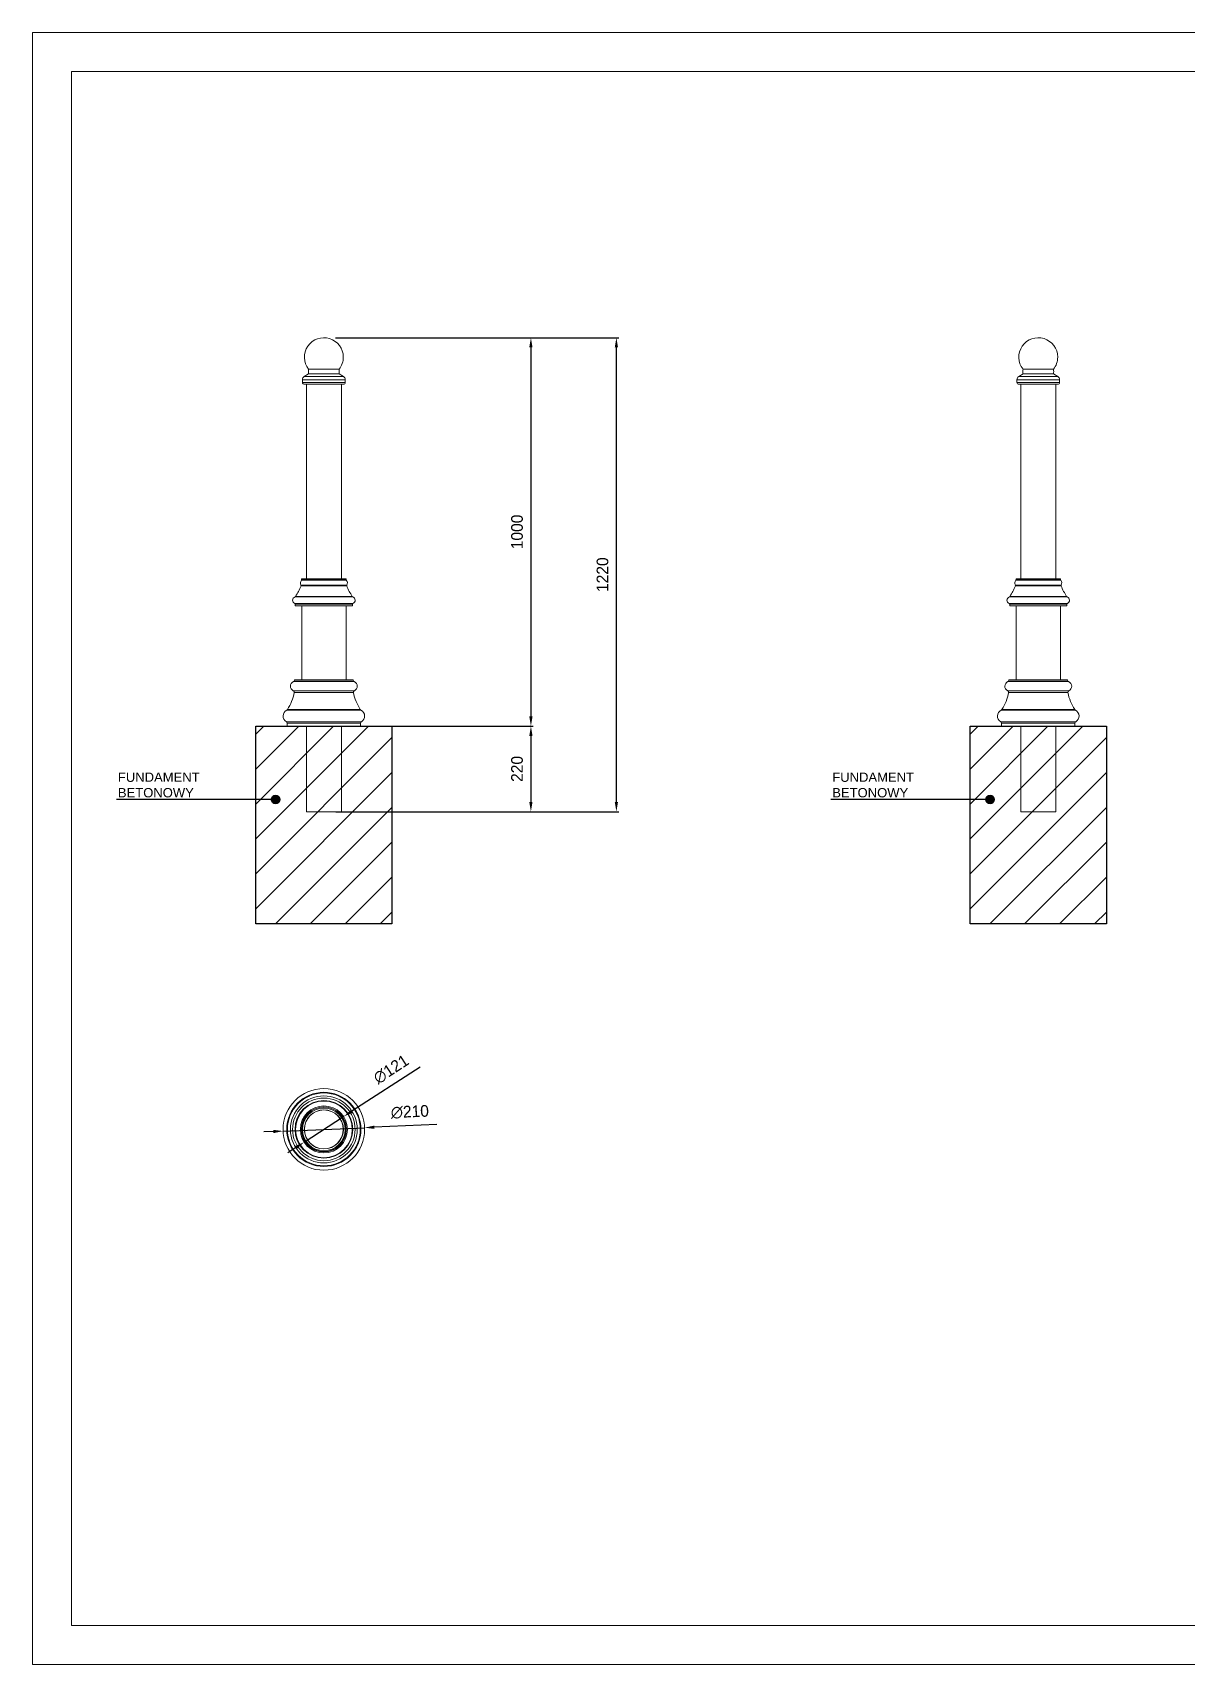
# Model space of a CAD drawing. Header units: millimetres. Extents: x 978 to 6918, y -4382 to -182.
# Drawn here: x 978 to 3948, y -4382 to -182 of the extents above; entities that cross this region are included whole.
import ezdxf

# ---------------------------------------------------------------- set-up
doc = ezdxf.new("R2010")
doc.units = ezdxf.units.MM
doc.header["$PDSIZE"] = -1
doc.layers.add('tabelka', color=155, linetype='Continuous')
doc.layers.add('WYMIAR', color=96, linetype='Continuous')
doc.dimstyles.new('1-1', dxfattribs={"dimtxt": 30, "dimasz": 25, "dimexe": 6.25, "dimexo": 30, "dimgap": 20.625, "dimtad": 1, "dimdec": 1, "dimtxsty": 'Standard', "dimcen": 0, "dimclrd": 2, "dimclre": 2, "dimclrt": 2, "dimadec": 0, "dimazin": 0, "dimtfac": 1, "dimtdec": 1, "dimtmove": 0, "dimatfit": 3, "dimfxl": 0, "dimarcsym": 0})

# ---------------------------------------------------------------- blocks, each defined once
blk = doc.blocks.new('*D8')
at = {"layer": 'Defpoints', "color": 0}
for p in [(1727.9, -967.7), (1727.9, -1967.7), (2260.9, -1967.7)]:
    blk.add_point(p, dxfattribs=at)
at = {"layer": 'WYMIAR', "color": 2, "lineweight": -2}
for p, q in [((1757.9, -967.7), (2267.1, -967.7)), ((2260.9, -992.7), (2260.9, -1942.7)), ((1757.9, -1967.7), (2267.1, -1967.7))]:
    blk.add_line(p, q, dxfattribs=at)
at = {"layer": 'WYMIAR', "color": 2}
for points in [[(2256.7, -992.7), (2265, -992.7), (2260.9, -967.7)], [(2256.7, -1942.7), (2265, -1942.7), (2260.9, -1967.7)]]:
    blk.add_solid(points, dxfattribs=at)
at = {"layer": 'WYMIAR', "color": 2, "insert": (2225.2, -1467.7), "char_height": 30, "attachment_point": 5, "rotation": 90}
blk.add_mtext('1000', dxfattribs=at)
blk = doc.blocks.new('*D9')
at = {"layer": 'Defpoints', "color": 0}
for p in [(1728.9, -1967.7), (1728.9, -2187.7), (2260.9, -2187.7)]:
    blk.add_point(p, dxfattribs=at)
at = {"layer": 'WYMIAR', "color": 2, "lineweight": -2}
for p, q in [((1758.9, -1967.7), (2267.1, -1967.7)), ((2260.9, -1992.7), (2260.9, -2162.7)), ((1758.9, -2187.7), (2267.1, -2187.7))]:
    blk.add_line(p, q, dxfattribs=at)
at = {"layer": 'WYMIAR', "color": 2}
for points in [[(2256.7, -1992.7), (2265, -1992.7), (2260.9, -1967.7)], [(2256.7, -2162.7), (2265, -2162.7), (2260.9, -2187.7)]]:
    blk.add_solid(points, dxfattribs=at)
at = {"layer": 'WYMIAR', "color": 2, "insert": (2225.2, -2077.7), "char_height": 30, "attachment_point": 5, "rotation": 90}
blk.add_mtext('220', dxfattribs=at)
blk = doc.blocks.new('*D10')
at = {"layer": 'Defpoints', "color": 0}
for p in [(1729.9, -967.7), (2480.9, -967.7), (1729.9, -2187.7)]:
    blk.add_point(p, dxfattribs=at)
at = {"layer": 'WYMIAR', "color": 2, "lineweight": -2}
for p, q in [((1759.9, -967.7), (2487.2, -967.7)), ((2480.9, -2162.7), (2480.9, -992.7)), ((1759.9, -2187.7), (2487.2, -2187.7))]:
    blk.add_line(p, q, dxfattribs=at)
at = {"layer": 'WYMIAR', "color": 2}
for points in [[(2476.8, -992.7), (2485.1, -992.7), (2480.9, -967.7)], [(2476.8, -2162.7), (2485.1, -2162.7), (2480.9, -2187.7)]]:
    blk.add_solid(points, dxfattribs=at)
at = {"layer": 'WYMIAR', "color": 2, "insert": (2445.3, -1577.7), "char_height": 30, "attachment_point": 5, "rotation": 90}
blk.add_mtext('1220', dxfattribs=at)
blk = doc.blocks.new('*D14')
at = {"layer": 'Defpoints', "color": 0}
for p in [(1778.7, -2972.6), (1677.1, -3038.4)]:
    blk.add_point(p, dxfattribs=at)
at = {"layer": 'WYMIAR', "color": 2, "lineweight": -2}
for p, q in [((1975.5, -2845.3), (1799.7, -2959)), ((1677.1, -3038.4), (1778.7, -2972.6)), ((1656.1, -3052), (1635.1, -3065.5))]:
    blk.add_line(p, q, dxfattribs=at)
at = {"layer": 'WYMIAR', "color": 2}
for points in [[(1797.5, -2955.5), (1802, -2962.5), (1778.7, -2972.6)], [(1653.9, -3048.5), (1658.4, -3055.5), (1677.1, -3038.4)]]:
    blk.add_solid(points, dxfattribs=at)
at = {"layer": 'WYMIAR', "color": 2, "insert": (1901, -2851), "char_height": 30, "attachment_point": 5, "rotation": 32.9108}
blk.add_mtext('∅121', dxfattribs=at)
blk = doc.blocks.new('*D15')
at = {"layer": 'Defpoints', "color": 0}
for p in [(1623, -3009.9), (1832.8, -3001.1)]:
    blk.add_point(p, dxfattribs=at)
at = {"layer": 'WYMIAR', "color": 2, "lineweight": -2}
for p, q in [((1598, -3011), (1573.1, -3012)), ((1623, -3009.9), (1832.8, -3001.1)), ((2018.9, -2993.2), (1857.8, -3000))]:
    blk.add_line(p, q, dxfattribs=at)
at = {"layer": 'WYMIAR', "color": 2}
for points in [[(1597.9, -3006.8), (1598.2, -3015.1), (1623, -3009.9)], [(1857.6, -2995.8), (1858, -3004.2), (1832.8, -3001.1)]]:
    blk.add_solid(points, dxfattribs=at)
at = {"layer": 'WYMIAR', "color": 2, "insert": (1949.3, -2960.5), "char_height": 30, "attachment_point": 5, "rotation": 2.4181}
blk.add_mtext('∅210', dxfattribs=at)

msp = doc.modelspace()

# ---------------------------------------------------------------- hatches: boundary and pattern name
h = msp.add_hatch()
h.set_pattern_fill('ANSI31', color=256, scale=20, style=0)
h.set_pattern_definition([(45, (3094.855, -3319.814), (-44.9013, 44.9013), [])])
h.paths.add_polyline_path([(1552.61, -1967.73), (1903.23, -1967.73), (1903.23, -2476.8), (1552.61, -2476.8)])
h = msp.add_hatch()
h.set_pattern_fill('ANSI31', color=256, scale=20, style=0)
h.set_pattern_definition([(45, (4933.845, -3319.814), (-44.9013, 44.9013), [])])
h.paths.add_polyline_path([(3391.6, -1967.73), (3742.22, -1967.73), (3742.22, -2476.8), (3391.6, -2476.8)])
h = msp.add_hatch(color=256)
edge = h.paths.add_edge_path()
edge.add_arc((1603.74, -2156.19), 11.07, 0, 360)
h = msp.add_hatch(color=256)
edge = h.paths.add_edge_path()
edge.add_arc((3442.73, -2156.19), 11.07, 0, 360)

# ---------------------------------------------------------------- linework, layer by layer
at = {"color": 7, "linetype": 'Continuous', "lineweight": 15}
for p, q in [((1688.69, -1048.73), (1767.15, -1048.73)), ((3527.68, -1048.73), (3606.14, -1048.73)), ((1672.92, -1076.23), (1672.92, -1082.73)), ((1782.92, -1076.23), (1672.92, -1076.23)), ((1672.92, -1082.73), (1782.92, -1082.73)), ((1688.69, -1060.73), (1677.56, -1067.78)), ((1677.56, -1067.78), (1778.27, -1067.78)), ((1777.92, -1087.73), (1677.92, -1087.73)), ((1682.92, -1087.73), (1682.92, -1588.01)), ((1688.69, -1060.73), (1767.15, -1060.73)), ((1778.27, -1067.78), (1767.15, -1060.73)), ((1772.92, -1588.01), (1772.92, -1087.73)), ((1782.92, -1082.73), (1782.92, -1076.23)), ((3511.91, -1076.23), (3511.91, -1082.73)), ((3566.91, -1076.23), (3511.91, -1076.23)), ((3511.91, -1082.73), (3566.91, -1082.73)), ((3527.68, -1060.73), (3516.55, -1067.78)), ((3516.55, -1067.78), (3617.26, -1067.78)), ((3566.91, -1087.73), (3516.91, -1087.73)), ((3521.91, -1087.73), (3521.91, -1588.01)), ((3527.68, -1060.73), (3606.14, -1060.73)), ((3621.91, -1076.23), (3566.91, -1076.23)), ((3566.91, -1082.73), (3621.91, -1082.73)), ((3616.91, -1087.73), (3566.91, -1087.73)), ((3617.26, -1067.78), (3606.14, -1060.73)), ((3611.91, -1588.01), (3611.91, -1087.73)), ((3621.91, -1082.73), (3621.91, -1076.23)), ((1725.22, -1592.13), (1670.12, -1592.13)), ((1670.74, -1588.01), (1670.74, -1590.55)), ((1670.74, -1588.01), (1785.1, -1588.01)), ((1670.74, -1590.55), (1785.1, -1590.55)), ((1785.72, -1592.13), (1725.22, -1592.13)), ((1785.1, -1590.55), (1785.1, -1588.01)), ((3624.71, -1592.13), (3509.11, -1592.13)), ((3509.72, -1588.01), (3509.72, -1590.55)), ((3509.72, -1588.01), (3624.09, -1588.01)), ((3509.72, -1590.55), (3624.09, -1590.55)), ((3624.09, -1590.55), (3624.09, -1588.01)), ((1724.45, -1634.9), (1653.62, -1634.9)), ((1654.88, -1633.93), (1800.95, -1633.93)), ((1668.92, -1604.52), (1786.92, -1604.52)), ((1786.76, -1606.64), (1669.08, -1606.64)), ((1802.21, -1634.9), (1724.45, -1634.9)), ((3641.2, -1634.9), (3492.61, -1634.9)), ((3493.87, -1633.93), (3639.94, -1633.93)), ((3507.91, -1604.52), (3625.91, -1604.52)), ((3625.75, -1606.64), (3508.07, -1606.64)), ((1652.95, -1651.74), (1802.89, -1651.74)), ((1654.4, -1653.9), (1654.4, -1658.03)), ((1801.44, -1653.9), (1654.4, -1653.9)), ((1654.4, -1658.03), (1801.44, -1658.03)), ((1670.77, -1658.03), (1670.77, -1848.03)), ((1785.07, -1848.03), (1785.07, -1658.03)), ((1801.44, -1658.03), (1801.44, -1653.9)), ((3491.94, -1651.74), (3641.87, -1651.74)), ((3493.39, -1653.9), (3493.39, -1658.03)), ((3640.43, -1653.9), (3493.39, -1653.9)), ((3493.39, -1658.03), (3640.43, -1658.03)), ((3509.76, -1658.03), (3509.76, -1848.03)), ((3624.06, -1848.03), (3624.06, -1658.03)), ((3640.43, -1658.03), (3640.43, -1653.9)), ((1649.28, -1876.47), (1806.56, -1876.47)), ((1728.1, -1853), (1649.73, -1853)), ((1804.19, -1881.1), (1651.65, -1881.1)), ((1652.32, -1848.03), (1652.32, -1849.12)), ((1652.32, -1848.03), (1803.52, -1848.03)), ((1652.32, -1849.12), (1803.52, -1849.12)), ((1806.11, -1853), (1728.1, -1853)), ((1803.52, -1849.12), (1803.52, -1848.03)), ((3488.27, -1876.47), (3645.54, -1876.47)), ((3645.1, -1853), (3488.72, -1853)), ((3490.64, -1881.1), (3490.64, -1881.1)), ((3643.18, -1881.1), (3490.64, -1881.1)), ((3491.31, -1848.03), (3491.31, -1849.12)), ((3491.31, -1848.03), (3642.51, -1848.03)), ((3491.31, -1849.12), (3642.51, -1849.12)), ((3642.51, -1849.12), (3642.51, -1848.03)), ((1728.14, -1926.18), (1632.42, -1926.18)), ((1634.1, -1924.69), (1821.74, -1924.69)), ((1823.42, -1926.18), (1728.14, -1926.18)), ((3662.41, -1926.18), (3471.41, -1926.18)), ((3473.08, -1924.69), (3660.73, -1924.69)), ((1631.34, -1956.2), (1824.49, -1956.2)), ((1633.42, -1959.82), (1633.42, -1967.73)), ((1822.42, -1959.82), (1633.42, -1959.82)), ((1633.42, -1967.73), (1822.42, -1967.73)), ((1682.92, -1967.73), (1682.92, -2187.73)), ((1772.92, -2187.73), (1772.92, -1967.73)), ((1822.42, -1967.73), (1822.42, -1959.82)), ((3470.33, -1956.2), (3663.48, -1956.2)), ((3472.41, -1959.82), (3472.41, -1967.73)), ((3472.41, -1959.82), (3472.41, -1959.82)), ((3661.41, -1959.82), (3472.41, -1959.82)), ((3472.41, -1967.73), (3661.41, -1967.73)), ((3521.91, -1967.73), (3521.91, -2187.73)), ((3611.91, -2187.73), (3611.91, -1967.73)), ((3661.41, -1967.73), (3661.41, -1959.82)), ((1682.92, -2187.73), (1772.92, -2187.73)), ((3521.91, -2187.73), (3611.91, -2187.73))]:
    msp.add_line(p, q, dxfattribs=at)
for p, q in [((1603.74, -2156.19), (1193.98, -2156.19)), ((3442.73, -2156.19), (3032.97, -2156.19))]:
    msp.add_line(p, q)
for points in [[(1552.61, -1967.73), (1903.23, -1967.73), (1903.23, -2476.8), (1552.61, -2476.8)], [(3391.6, -1967.73), (3742.22, -1967.73), (3742.22, -2476.8), (3391.6, -2476.8)]]:
    msp.add_lwpolyline(points, close=True)
for centre in [(1603.74, -2156.19), (3442.73, -2156.19)]:
    msp.add_circle(centre, 11.07)
for radius in [105, 95.5, 93.82, 86.1, 80.52, 74.29, 73.04, 60.52, 57.8, 57.18, 55, 50.36, 50]:
    msp.add_circle((1727.92, -3005.49), radius, dxfattribs=at)
for centre, radius, start, end in [((1727.92, -1017.73), 50, 0, 218.31613), ((3566.91, -1017.73), 50, 0, 218.31613), ((1727.92, -1054.73), 39.69, 171.30435, 188.69565), ((1727.92, -1017.73), 50, 321.68387, 0), ((1727.92, -1054.73), 39.69, 0, 8.69565), ((3566.91, -1054.73), 39.69, 171.30435, 188.69565), ((3566.91, -1017.73), 50, 321.68387, 0), ((3566.91, -1054.73), 39.69, 0, 8.69565), ((1682.92, -1076.23), 10, 122.37956, 180), ((1677.92, -1082.73), 5, 180, 270), ((1727.92, -1054.73), 39.69, 351.30435, 0), ((1777.92, -1082.73), 5, 270, 0), ((1772.92, -1076.23), 10, 0, 57.62044), ((3521.91, -1076.23), 10, 122.37956, 180), ((3516.91, -1082.73), 5, 180, 270), ((3566.91, -1054.73), 39.69, 351.30435, 0), ((3616.91, -1082.73), 5, 270, 0), ((3611.91, -1076.23), 10, 0, 57.62044), ((1677.74, -1599.12), 10.34, 137.43181, 211.48473), ((1668.4, -1590.55), 2.33, 317.43181, 0), ((1787.44, -1590.55), 2.33, 180, 222.56819), ((1778.1, -1599.12), 10.34, 328.51527, 42.56819), ((3516.73, -1599.12), 10.34, 137.43181, 211.48473), ((3507.39, -1590.55), 2.33, 317.43181, 0), ((3626.42, -1590.55), 2.33, 180, 222.56819), ((3617.09, -1599.12), 10.34, 328.51527, 42.56819), ((1656.37, -1643.44), 8.97, 107.80457, 247.62635), ((1652.91, -1632.68), 2.33, 287.80457, 327.72172), ((1499.05, -1535.5), 184.31, 327.72172, 337.29281), ((1666.93, -1605.74), 2.33, 337.29281, 31.48473), ((1788.91, -1605.74), 2.33, 148.51527, 202.70719), ((1956.79, -1535.5), 184.31, 202.70719, 212.27828), ((1802.93, -1632.68), 2.33, 212.27828, 252.19543), ((1799.47, -1643.44), 8.97, 292.37365, 72.19543), ((3495.36, -1643.44), 8.97, 107.80457, 247.62635), ((3491.9, -1632.68), 2.33, 287.80457, 327.72172), ((3338.04, -1535.5), 184.31, 327.72172, 337.29281), ((3505.92, -1605.74), 2.33, 337.29281, 31.48473), ((3627.9, -1605.74), 2.33, 148.51527, 202.70719), ((3795.77, -1535.5), 184.31, 202.70719, 212.27828), ((3641.92, -1632.68), 2.33, 212.27828, 252.19543), ((3638.46, -1643.44), 8.97, 292.37365, 72.19543), ((1652.06, -1653.9), 2.33, 0, 67.62635), ((1803.77, -1653.9), 2.33, 112.37365, 180), ((3491.05, -1653.9), 2.33, 0, 67.62635), ((3642.76, -1653.9), 2.33, 112.37365, 180), ((1528.04, -1856.65), 126, 327.31765, 348.80921), ((1654.63, -1864.83), 12.81, 112.50202, 245.32823), ((1647.53, -1880.29), 4.2, 348.80921, 65.32823), ((1648.12, -1849.12), 4.2, 292.50202, 0), ((1807.72, -1849.12), 4.2, 180, 247.49798), ((1808.31, -1880.29), 4.2, 114.67177, 191.19079), ((1927.79, -1856.65), 126, 191.19079, 212.68235), ((1801.21, -1864.83), 12.81, 294.67177, 67.49798), ((3367.03, -1856.65), 126, 327.31765, 348.80921), ((3493.62, -1864.83), 12.81, 112.50202, 245.32823), ((3486.52, -1880.29), 4.2, 348.80921, 65.32823), ((3487.11, -1849.12), 4.2, 292.50202, 0), ((3646.71, -1849.12), 4.2, 180, 247.49798), ((3647.3, -1880.29), 4.2, 114.67177, 191.19079), ((3766.78, -1856.65), 126, 191.19079, 212.68235), ((3640.2, -1864.83), 12.81, 294.67177, 67.49798), ((1639.98, -1941.48), 17.06, 116.29959, 239.59076), ((1630.56, -1922.42), 4.2, 296.29959, 327.31765), ((1825.28, -1922.42), 4.2, 212.68235, 243.70041), ((1815.86, -1941.48), 17.06, 300.40924, 63.70041), ((3478.97, -1941.48), 17.06, 116.29959, 239.59076), ((3469.55, -1922.42), 4.2, 296.29959, 327.31765), ((3664.27, -1922.42), 4.2, 212.68235, 243.70041), ((3654.85, -1941.48), 17.06, 300.40924, 63.70041), ((1629.22, -1959.82), 4.2, 0, 59.59076), ((1826.62, -1959.82), 4.2, 120.40924, 180), ((3468.21, -1959.82), 4.2, 0, 59.59076), ((3665.61, -1959.82), 4.2, 120.40924, 180)]:
    msp.add_arc(centre, radius, start, end, dxfattribs=at)
at = {"layer": 'tabelka', "lineweight": 5}
for points in [[(978.19, -182.49), (6918.19, -182.49), (6918.19, -4382.49), (978.19, -4382.49)], [(1078.19, -282.49), (6818.19, -282.49), (6818.19, -4282.49), (1078.19, -4282.49)]]:
    msp.add_lwpolyline(points, close=True, dxfattribs=at)

# ---------------------------------------------------------------- texts
at = {"char_height": 24, "width": 550.2111, "attachment_point": 1}
for insert in [(1197.64, -2086.89), (3036.63, -2086.89)]:
    msp.add_mtext('{\\f@Arial Unicode MS|b0|i0|c238|p34;FUNDAMENT\\PBETONOWY}', dxfattribs=dict(at, insert=insert))

# ---------------------------------------------------------------- dimensions: what is measured, and where the dimension line sits
at = {"layer": 'WYMIAR'}
for base, p1, p2, picture, middle in [((2260.86, -1967.73), (1727.92, -967.73), (1727.92, -1967.73), '*D8', (2225.24, -1467.73)), ((2480.94, -967.73), (1729.92, -2187.73), (1729.92, -967.73), '*D10', (2445.31, -1577.73)), ((2260.86, -2187.73), (1728.92, -1967.73), (1728.92, -2187.73), '*D9', (2225.24, -2077.73))]:
    dim = msp.add_linear_dim(base=base, p1=p1, p2=p2, angle=90, dimstyle='1-1', dxfattribs=at)
    dim.commit()
    dim.dimension.update_dxf_attribs({"geometry": picture, "text_midpoint": middle})
dim = msp.add_diameter_dim_2p(p1=(1677.11, -3038.37), p2=(1778.73, -2972.6), dimstyle='1-1', dxfattribs=at)
dim.commit()
dim.dimension.update_dxf_attribs({"geometry": '*D14', "text_midpoint": (1920.36, -2880.94), "dimtype": 163})
dim = msp.add_diameter_dim_2p(p1=(1623.01, -3009.92), p2=(1832.83, -3001.06), dimstyle='1-1', dxfattribs=at)
dim.commit()
dim.dimension.update_dxf_attribs({"geometry": '*D15', "text_midpoint": (1950.84, -2996.07)})

doc.saveas('drawing.dxf')
